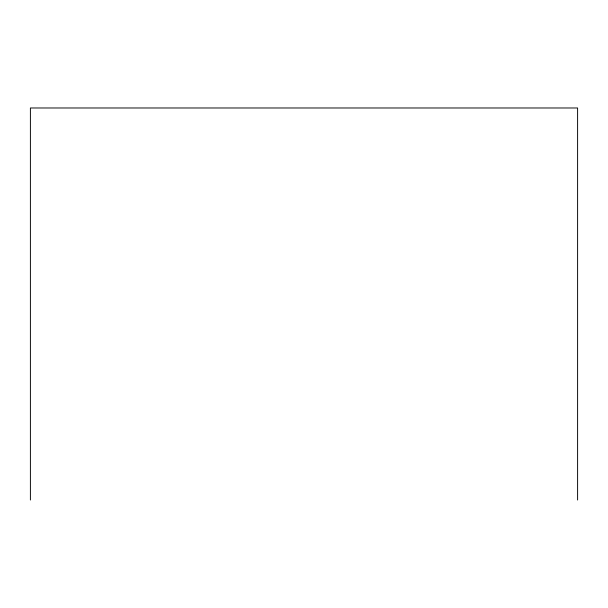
<?xml version="1.0" encoding="UTF-8"?>
<svg xmlns="http://www.w3.org/2000/svg" width="608" height="608" viewBox="0 0 608 608"><rect width="100%" height="100%" fill="white"/><g stroke="black" fill="none" stroke-linecap="round" stroke-linejoin="round"><path stroke-width="0.91" d="M577.6 500.019L577.6 107.981L30.4 107.981L30.4 500.019"/></g></svg>
